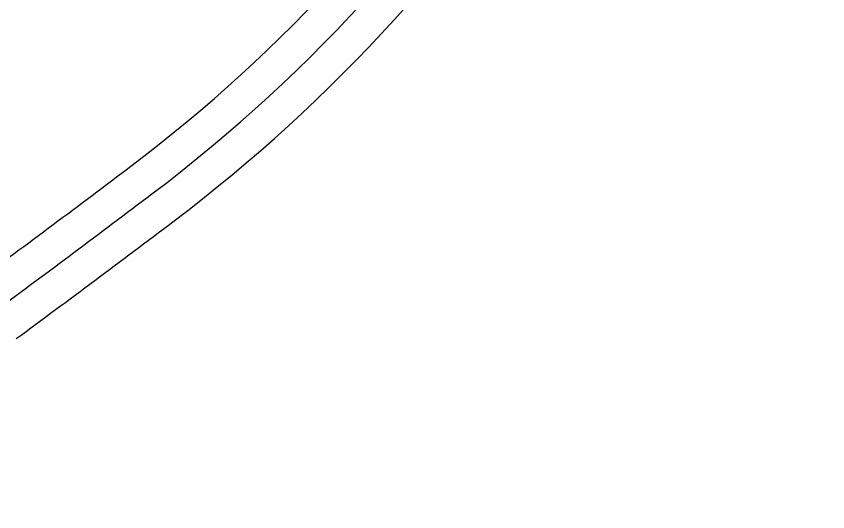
# Model space of a CAD drawing. Header units: millimetres. Extents: x 832728086 to 834530684, y 817551485 to 818349469.
# Drawn here: x 833165196 to 833169272, y 817848428 to 817850917 of the extents above; entities that cross this region are included whole.
import ezdxf

# ---------------------------------------------------------------- set-up
doc = ezdxf.new("R2010")
doc.units = ezdxf.units.MM
doc.header["$LTSCALE"] = 100
doc.layers.add('000-Tactile-l', color=8, linetype='Continuous')

# ---------------------------------------------------------------- blocks, each defined once
blk = doc.blocks.new('tactile')
at = {"layer": '000-Tactile-l', "ltscale": 5e-05}
for centre, radius, start, end in [((834307.0425, 817910.0613), 7.825, 307.09377, 328.17553), ((834307.0425, 817910.0613), 8, 307.09377, 328.98894), ((834307.0425, 817910.0613), 8.175, 307.09377, 328.22023), ((834267.2365, 817962.7062), 73.825, 306.33538, 307.093775), ((834267.2365, 817962.7062), 74, 306.33538, 307.093775), ((834267.2365, 817962.7062), 74.175, 306.33538, 307.093775)]:
    blk.add_arc(centre, radius, start, end, dxfattribs=at)

msp = doc.modelspace()

# ---------------------------------------------------------------- linework, layer by layer
at = {"ltscale": 5}
msp.add_circle((833186042.1669, 817950476.993), 398992.1588, dxfattribs=at)

# ---------------------------------------------------------------- block references
at = {"layer": '000-Tactile-l', "xscale": 1000, "yscale": 1000, "zscale": 1000}
msp.add_blockref('tactile', (-1145990.4835, -53655.9264), dxfattribs=at)

doc.saveas('drawing.dxf')
